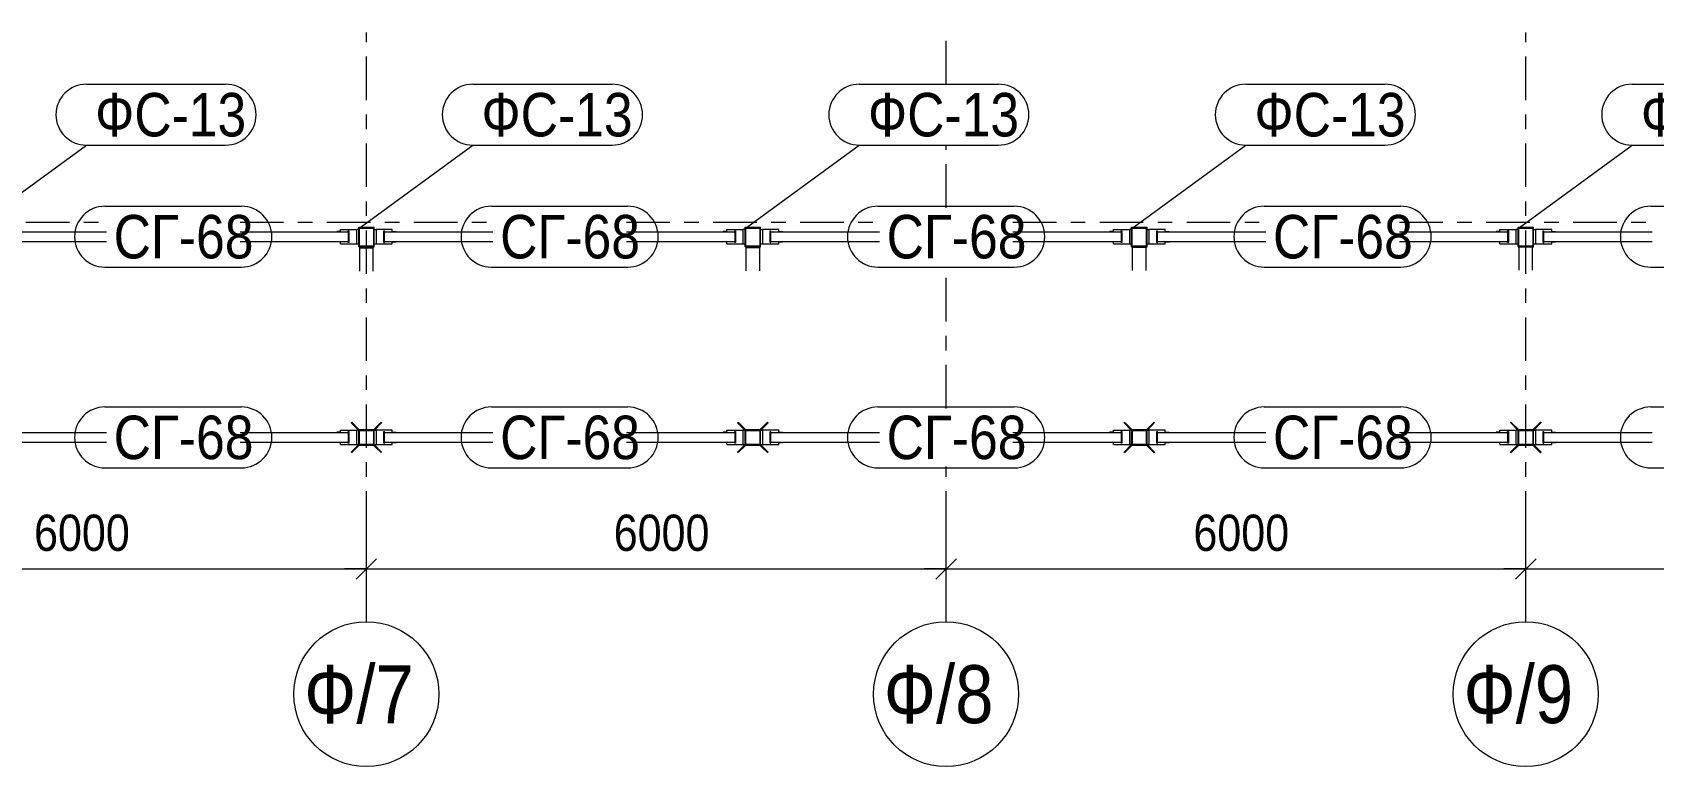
# Model space of a CAD drawing. Header units: millimetres. Extents: x -59 to 782, y -224 to 370.
# Drawn here: x 23.5 to 135.3, y -152.7 to -102 of the extents above; entities that cross this region are included whole.
import ezdxf

# ---------------------------------------------------------------- set-up
doc = ezdxf.new("R2010")
doc.units = ezdxf.units.MM
doc.linetypes.add('XKITLINE00', pattern=[0])
doc.linetypes.add('XKITLINE03', pattern=[6, 3, -1, 1, -1])
for name, color, linetype, lineweight in [('Part', 2, 'Continuous', 0), ('PartMark', 3, 'Continuous', 0), ('S-GRID', 1, 'Continuous', 0), ('Z-DIMENSIONS', 1, 'Continuous', 0)]:
    doc.layers.add(name, color=color, linetype=linetype, lineweight=lineweight)
doc.styles.add('GOST type A', font='ARIAL.TTF')

msp = doc.modelspace()

# ---------------------------------------------------------------- linework, layer by layer
at = {"layer": 'Part', "linetype": 'XKITLINE00', "lineweight": 0}
for p, q in [((21.1, -115.77), (28.57, -115.77)), ((37.79, -115.77), (45.26, -115.77)), ((44.46, -115.77), (44.46, -115.74)), ((44.46, -115.77), (44.46, -115.74)), ((44.73, -115.74), (44.46, -115.74)), ((44.73, -115.74), (44.73, -115.6)), ((44.73, -115.6), (45.85, -115.6)), ((44.73, -115.77), (44.73, -115.74)), ((45.31, -115.7), (45.26, -115.7)), ((45.26, -115.7), (45.26, -116.5)), ((45.26, -115.77), (45.26, -115.7)), ((45.31, -115.7), (45.31, -116.5)), ((45.98, -115.6), (45.85, -115.6)), ((45.85, -116.6), (45.85, -115.6)), ((45.98, -115.46), (45.98, -115.44)), ((45.98, -116.79), (45.98, -115.46)), ((47.05, -115.46), (45.98, -115.46)), ((45.98, -116.6), (45.98, -115.6)), ((46.03, -116.01), (45.98, -116.06)), ((46.03, -116.75), (46.03, -115.51)), ((46.03, -115.51), (47, -115.51)), ((46.58, -115.46), (46.54, -115.51)), ((47, -115.51), (47, -116.75)), ((47.05, -115.46), (47.05, -115.44)), ((47.05, -116.79), (47.05, -115.46)), ((47.05, -115.6), (47.18, -115.6)), ((48.3, -115.6), (47.18, -115.6)), ((47.18, -115.6), (47.18, -116.6)), ((47.71, -116.5), (47.71, -115.7)), ((47.71, -115.7), (47.77, -115.7)), ((47.71, -116.5), (47.71, -115.7)), ((47.77, -116.5), (47.77, -115.7)), ((47.77, -115.77), (55.24, -115.77)), ((48.3, -115.74), (48.3, -115.6)), ((48.3, -115.74), (48.57, -115.74)), ((48.3, -115.77), (48.3, -115.74)), ((48.57, -115.74), (48.57, -115.77)), ((64.45, -115.77), (71.93, -115.77)), ((71.13, -115.77), (71.13, -115.74)), ((71.13, -115.77), (71.13, -115.74)), ((71.39, -115.74), (71.13, -115.74)), ((71.39, -115.74), (71.39, -115.6)), ((71.39, -115.6), (72.51, -115.6)), ((71.39, -115.77), (71.39, -115.74)), ((71.98, -115.7), (71.93, -115.7)), ((71.93, -115.7), (71.93, -116.5)), ((71.93, -115.77), (71.93, -115.7)), ((71.98, -115.7), (71.98, -116.5)), ((72.51, -116.6), (72.51, -115.6)), ((72.65, -115.6), (72.51, -115.6)), ((72.65, -115.46), (72.65, -115.44)), ((72.65, -116.79), (72.65, -115.46)), ((73.71, -115.46), (72.65, -115.46)), ((72.65, -116.6), (72.65, -115.6)), ((72.69, -116.75), (72.69, -115.51)), ((72.69, -115.51), (73.67, -115.51)), ((73.67, -115.51), (73.67, -116.75)), ((73.71, -116.22), (73.67, -116.27)), ((73.71, -115.46), (73.71, -115.44)), ((73.71, -116.79), (73.71, -115.46)), ((73.71, -115.6), (73.85, -115.6)), ((74.97, -115.6), (73.85, -115.6)), ((73.85, -115.6), (73.85, -116.6)), ((74.38, -116.5), (74.38, -115.7)), ((74.38, -115.7), (74.43, -115.7)), ((74.38, -116.5), (74.38, -115.7)), ((74.43, -116.5), (74.43, -115.7)), ((74.43, -115.77), (81.91, -115.77)), ((74.97, -115.74), (74.97, -115.6)), ((74.97, -115.74), (75.23, -115.74)), ((74.97, -115.77), (74.97, -115.74)), ((75.23, -115.74), (75.23, -115.77)), ((91.12, -115.77), (98.59, -115.77)), ((97.79, -115.77), (97.79, -115.74)), ((97.79, -115.77), (97.79, -115.74)), ((98.06, -115.74), (97.79, -115.74)), ((98.06, -115.74), (98.06, -115.6)), ((98.06, -115.6), (99.18, -115.6)), ((98.06, -115.77), (98.06, -115.74)), ((98.65, -115.7), (98.59, -115.7)), ((98.59, -115.7), (98.59, -116.5)), ((98.59, -115.77), (98.59, -115.7)), ((98.65, -115.7), (98.65, -116.5)), ((99.18, -116.6), (99.18, -115.6)), ((99.31, -115.6), (99.18, -115.6)), ((99.31, -115.46), (99.31, -115.44)), ((99.31, -116.79), (99.31, -115.46)), ((100.38, -115.46), (99.31, -115.46)), ((99.31, -116.6), (99.31, -115.6)), ((99.36, -116.22), (99.31, -116.27)), ((99.36, -116.75), (99.36, -115.51)), ((99.36, -115.51), (100.33, -115.51)), ((100.12, -115.46), (100.07, -115.51)), ((100.33, -115.51), (100.33, -116.75)), ((100.38, -115.46), (100.38, -115.44)), ((100.38, -116.79), (100.38, -115.46)), ((100.38, -115.6), (100.51, -115.6)), ((101.63, -115.6), (100.51, -115.6)), ((100.51, -115.6), (100.51, -116.6)), ((101.05, -116.5), (101.05, -115.7)), ((101.05, -115.7), (101.1, -115.7)), ((101.05, -116.5), (101.05, -115.7)), ((101.1, -116.5), (101.1, -115.7)), ((101.1, -115.77), (108.57, -115.77)), ((101.63, -115.74), (101.63, -115.6)), ((101.63, -115.74), (101.9, -115.74)), ((101.63, -115.77), (101.63, -115.74)), ((101.9, -115.74), (101.9, -115.77)), ((117.79, -115.77), (125.26, -115.77)), ((124.46, -115.77), (124.46, -115.74)), ((124.46, -115.77), (124.46, -115.74)), ((124.73, -115.74), (124.46, -115.74)), ((124.73, -115.74), (124.73, -115.6)), ((124.73, -115.6), (125.85, -115.6)), ((124.73, -115.77), (124.73, -115.74)), ((125.31, -115.7), (125.26, -115.7)), ((125.26, -115.7), (125.26, -116.5)), ((125.26, -115.77), (125.26, -115.7)), ((125.31, -115.7), (125.31, -116.5)), ((125.85, -116.6), (125.85, -115.6)), ((125.98, -115.6), (125.85, -115.6)), ((125.98, -115.46), (125.98, -115.44)), ((125.98, -116.79), (125.98, -115.46)), ((127.05, -115.46), (125.98, -115.46)), ((125.98, -116.6), (125.98, -115.6)), ((126.03, -116.75), (126.03, -115.51)), ((126.03, -115.51), (127, -115.51)), ((127, -115.51), (127, -116.75)), ((127.05, -115.46), (127.05, -115.44)), ((127.05, -116.79), (127.05, -115.46)), ((127.05, -115.6), (127.18, -115.6)), ((128.3, -115.6), (127.18, -115.6)), ((127.18, -115.6), (127.18, -116.6)), ((127.71, -116.5), (127.71, -115.7)), ((127.71, -115.7), (127.77, -115.7)), ((127.71, -116.5), (127.71, -115.7)), ((127.77, -116.5), (127.77, -115.7)), ((127.77, -115.77), (135.24, -115.77)), ((128.3, -115.74), (128.3, -115.6)), ((128.3, -115.74), (128.57, -115.74)), ((128.3, -115.77), (128.3, -115.74)), ((128.57, -115.74), (128.57, -115.77)), ((21.1, -116.44), (28.57, -116.44)), ((37.79, -116.44), (45.26, -116.44)), ((44.46, -116.46), (44.46, -116.44)), ((44.46, -116.46), (44.46, -116.44)), ((44.73, -116.46), (44.46, -116.46)), ((44.73, -116.46), (44.73, -116.44)), ((44.73, -116.6), (44.73, -116.46)), ((44.73, -116.6), (45.85, -116.6)), ((45.26, -116.5), (45.26, -116.44)), ((45.31, -116.5), (45.26, -116.5)), ((45.85, -116.6), (45.98, -116.6)), ((45.98, -116.79), (45.98, -116.77)), ((45.98, -116.79), (47.05, -116.79)), ((47, -116.75), (46.03, -116.75)), ((46.05, -116.81), (46.05, -116.79)), ((46.05, -116.85), (46.05, -116.79)), ((46.98, -116.81), (46.05, -116.81)), ((46.05, -116.81), (46.05, -116.87)), ((46.1, -116.87), (46.05, -116.82)), ((46.05, -118.48), (46.05, -116.87)), ((46.05, -116.87), (46.98, -116.87)), ((46.09, -116.81), (46.09, -116.79)), ((46.09, -116.81), (46.93, -116.81)), ((46.93, -116.81), (46.93, -116.79)), ((46.93, -116.81), (46.93, -116.79)), ((46.98, -116.81), (46.98, -116.79)), ((46.98, -116.87), (46.98, -116.81)), ((46.98, -118.48), (46.98, -116.87)), ((47, -116.75), (47, -116.72)), ((47.05, -116.6), (47.18, -116.6)), ((47.18, -116.6), (48.3, -116.6)), ((47.71, -116.5), (47.77, -116.5)), ((47.77, -116.44), (55.24, -116.44)), ((48.3, -116.44), (48.3, -116.46)), ((48.3, -116.6), (48.3, -116.46)), ((48.3, -116.46), (48.57, -116.46)), ((48.57, -116.46), (48.57, -116.44)), ((64.45, -116.44), (71.93, -116.44)), ((71.13, -116.46), (71.13, -116.44)), ((71.13, -116.46), (71.13, -116.44)), ((71.39, -116.46), (71.13, -116.46)), ((71.39, -116.46), (71.39, -116.44)), ((71.39, -116.6), (71.39, -116.46)), ((71.39, -116.6), (72.51, -116.6)), ((71.93, -116.5), (71.93, -116.44)), ((71.98, -116.5), (71.93, -116.5)), ((72.51, -116.6), (72.65, -116.6)), ((72.65, -116.79), (72.65, -116.77)), ((72.65, -116.79), (73.71, -116.79)), ((73.67, -116.75), (72.69, -116.75)), ((72.71, -116.81), (72.71, -116.79)), ((72.71, -116.82), (72.71, -116.79)), ((73.65, -116.81), (72.71, -116.81)), ((72.71, -116.81), (72.71, -116.85)), ((72.71, -118.46), (72.71, -116.85)), ((72.71, -116.85), (73.65, -116.85)), ((72.76, -116.81), (72.76, -116.79)), ((72.76, -116.81), (73.6, -116.81)), ((73.02, -116.85), (72.97, -116.81)), ((73.19, -116.75), (73.14, -116.79)), ((73.6, -116.81), (73.6, -116.79)), ((73.6, -116.81), (73.6, -116.79)), ((73.65, -116.81), (73.65, -116.79)), ((73.65, -116.85), (73.65, -116.81)), ((73.65, -118.46), (73.65, -116.85)), ((73.67, -116.75), (73.67, -116.73)), ((73.71, -116.6), (73.85, -116.6)), ((73.85, -116.6), (74.97, -116.6)), ((74.38, -116.5), (74.43, -116.5)), ((74.43, -116.44), (81.91, -116.44)), ((74.97, -116.44), (74.97, -116.46)), ((74.97, -116.6), (74.97, -116.46)), ((74.97, -116.46), (75.23, -116.46)), ((75.23, -116.46), (75.23, -116.44)), ((91.12, -116.44), (98.59, -116.44)), ((97.79, -116.46), (97.79, -116.44)), ((97.79, -116.46), (97.79, -116.44)), ((98.06, -116.46), (97.79, -116.46)), ((98.06, -116.46), (98.06, -116.44)), ((98.06, -116.6), (98.06, -116.46)), ((98.06, -116.6), (99.18, -116.6)), ((98.59, -116.5), (98.59, -116.44)), ((98.65, -116.5), (98.59, -116.5)), ((99.18, -116.6), (99.31, -116.6)), ((99.31, -116.79), (99.31, -116.77)), ((99.31, -116.79), (100.38, -116.79)), ((100.33, -116.75), (99.36, -116.75)), ((99.38, -116.81), (99.38, -116.79)), ((99.38, -116.8), (99.38, -116.79)), ((100.31, -116.81), (99.38, -116.81)), ((99.38, -116.81), (99.38, -116.83)), ((99.38, -118.44), (99.38, -116.83)), ((99.38, -116.83), (100.31, -116.83)), ((99.43, -116.81), (99.43, -116.79)), ((99.43, -116.81), (100.27, -116.81)), ((100.27, -116.81), (100.27, -116.79)), ((100.27, -116.81), (100.27, -116.79)), ((100.31, -116.81), (100.31, -116.79)), ((100.31, -116.83), (100.31, -116.81)), ((100.31, -118.44), (100.31, -116.83)), ((100.33, -116.75), (100.33, -116.73)), ((100.38, -116.6), (100.51, -116.6)), ((100.51, -116.6), (101.63, -116.6)), ((101.05, -116.5), (101.1, -116.5)), ((101.1, -116.44), (108.57, -116.44)), ((101.63, -116.44), (101.63, -116.46)), ((101.63, -116.6), (101.63, -116.46)), ((101.63, -116.46), (101.9, -116.46)), ((101.9, -116.46), (101.9, -116.44)), ((117.79, -116.44), (125.26, -116.44)), ((124.46, -116.46), (124.46, -116.44)), ((124.46, -116.46), (124.46, -116.44)), ((124.73, -116.46), (124.46, -116.46)), ((124.73, -116.46), (124.73, -116.44)), ((124.73, -116.6), (124.73, -116.46)), ((124.73, -116.6), (125.85, -116.6)), ((125.26, -116.5), (125.26, -116.44)), ((125.31, -116.5), (125.26, -116.5)), ((125.85, -116.6), (125.98, -116.6)), ((125.98, -116.79), (125.98, -116.77)), ((125.98, -116.79), (127.05, -116.79)), ((127, -116.75), (126.03, -116.75)), ((126.05, -116.81), (126.05, -116.79)), ((126.05, -116.81), (126.98, -116.81)), ((126.05, -118.42), (126.05, -116.81)), ((126.09, -116.81), (126.09, -116.79)), ((126.09, -116.81), (126.93, -116.81)), ((126.73, -116.75), (126.68, -116.79)), ((126.93, -116.81), (126.93, -116.79)), ((126.93, -116.81), (126.93, -116.79)), ((126.98, -116.81), (126.98, -116.79)), ((126.98, -118.42), (126.98, -116.81)), ((127.05, -116.43), (127, -116.47)), ((127, -116.75), (127, -116.73)), ((127.05, -116.6), (127.18, -116.6)), ((127.18, -116.6), (128.3, -116.6)), ((127.71, -116.5), (127.77, -116.5)), ((127.77, -116.44), (135.24, -116.44)), ((128.3, -116.44), (128.3, -116.46)), ((128.3, -116.6), (128.3, -116.46)), ((128.3, -116.46), (128.57, -116.46)), ((128.57, -116.46), (128.57, -116.44)), ((21.1, -129.62), (28.57, -129.62)), ((37.79, -129.62), (45.26, -129.62)), ((44.46, -129.62), (44.46, -129.59)), ((44.46, -129.62), (44.46, -129.59)), ((44.73, -129.59), (44.46, -129.59)), ((44.73, -129.59), (44.73, -129.45)), ((44.73, -129.45), (45.85, -129.45)), ((44.73, -129.62), (44.73, -129.59)), ((45.31, -129.55), (45.26, -129.55)), ((45.26, -129.55), (45.26, -130.35)), ((45.26, -129.62), (45.26, -129.55)), ((45.31, -129.55), (45.31, -130.35)), ((45.47, -128.95), (45.51, -128.91)), ((45.82, -129.3), (45.47, -128.95)), ((45.47, -128.95), (45.96, -129.44)), ((45.51, -128.91), (46, -129.4)), ((45.96, -129.44), (45.82, -129.3)), ((45.98, -129.45), (45.85, -129.45)), ((45.85, -130.45), (45.85, -129.45)), ((45.96, -129.44), (46, -129.4)), ((45.96, -129.44), (45.96, -129.44)), ((45.98, -130.49), (45.98, -129.42)), ((47.05, -129.42), (45.98, -129.42)), ((45.98, -130.45), (45.98, -129.45)), ((46.03, -130.43), (46.03, -129.47)), ((46.03, -129.47), (46.99, -129.47)), ((46.99, -129.47), (46.99, -130.43)), ((47.03, -129.4), (47.52, -128.91)), ((47.03, -129.4), (47.17, -129.26)), ((47.05, -129.42), (47.03, -129.4)), ((47.03, -129.4), (47.03, -129.4)), ((47.07, -129.44), (47.03, -129.4)), ((47.05, -130.49), (47.05, -129.42)), ((47.07, -129.44), (47.05, -129.42)), ((47.05, -129.45), (47.18, -129.45)), ((47.07, -129.44), (47.56, -128.95)), ((47.07, -129.44), (47.07, -129.44)), ((47.17, -129.26), (47.52, -128.91)), ((48.3, -129.45), (47.18, -129.45)), ((47.18, -129.45), (47.18, -130.45)), ((47.52, -128.91), (47.56, -128.95)), ((47.71, -130.35), (47.71, -129.55)), ((47.71, -129.55), (47.77, -129.55)), ((47.71, -130.35), (47.71, -129.55)), ((47.77, -130.35), (47.77, -129.55)), ((47.77, -129.62), (55.24, -129.62)), ((48.3, -129.59), (48.3, -129.45)), ((48.3, -129.59), (48.57, -129.59)), ((48.3, -129.62), (48.3, -129.59)), ((48.57, -129.59), (48.57, -129.62)), ((64.45, -129.62), (71.93, -129.62)), ((71.13, -129.62), (71.13, -129.59)), ((71.13, -129.62), (71.13, -129.59)), ((71.39, -129.59), (71.13, -129.59)), ((71.39, -129.59), (71.39, -129.45)), ((71.39, -129.45), (72.51, -129.45)), ((71.39, -129.62), (71.39, -129.59)), ((71.98, -129.55), (71.93, -129.55)), ((71.93, -129.55), (71.93, -130.35)), ((71.93, -129.62), (71.93, -129.55)), ((71.98, -129.55), (71.98, -130.35)), ((72.13, -128.94), (72.17, -128.9)), ((72.49, -129.3), (72.13, -128.94)), ((72.13, -128.94), (72.63, -129.44)), ((72.17, -128.9), (72.67, -129.4)), ((72.63, -129.44), (72.49, -129.3)), ((72.51, -130.45), (72.51, -129.45)), ((72.65, -129.45), (72.51, -129.45)), ((72.63, -129.44), (72.67, -129.4)), ((72.63, -129.44), (72.63, -129.44)), ((72.65, -130.49), (72.65, -129.42)), ((73.71, -129.42), (72.65, -129.42)), ((72.65, -130.45), (72.65, -129.45)), ((72.7, -130.43), (72.7, -129.47)), ((72.7, -129.47), (73.66, -129.47)), ((73.56, -129.47), (73.51, -129.42)), ((73.66, -129.47), (73.66, -130.43)), ((73.71, -129.62), (73.66, -129.57)), ((73.69, -129.4), (74.19, -128.9)), ((73.69, -129.4), (73.83, -129.26)), ((73.71, -129.42), (73.69, -129.4)), ((73.69, -129.4), (73.69, -129.4)), ((73.73, -129.44), (73.69, -129.4)), ((73.71, -130.49), (73.71, -129.42)), ((73.73, -129.44), (73.71, -129.42)), ((73.71, -129.45), (73.85, -129.45)), ((73.73, -129.44), (74.23, -128.94)), ((73.73, -129.44), (73.73, -129.44)), ((73.83, -129.26), (74.19, -128.9)), ((74.97, -129.45), (73.85, -129.45)), ((73.85, -129.45), (73.85, -130.45)), ((74.19, -128.9), (74.23, -128.94)), ((74.38, -130.35), (74.38, -129.55)), ((74.38, -129.55), (74.43, -129.55)), ((74.38, -130.35), (74.38, -129.55)), ((74.43, -130.35), (74.43, -129.55)), ((74.43, -129.62), (81.91, -129.62)), ((74.97, -129.59), (74.97, -129.45)), ((74.97, -129.59), (75.23, -129.59)), ((74.97, -129.62), (74.97, -129.59)), ((75.23, -129.59), (75.23, -129.62)), ((91.12, -129.62), (98.59, -129.62)), ((97.79, -129.62), (97.79, -129.59)), ((97.79, -129.62), (97.79, -129.59)), ((98.06, -129.59), (97.79, -129.59)), ((98.06, -129.59), (98.06, -129.45)), ((98.06, -129.45), (99.18, -129.45)), ((98.06, -129.62), (98.06, -129.59)), ((98.65, -129.55), (98.59, -129.55)), ((98.59, -129.55), (98.59, -130.35)), ((98.59, -129.62), (98.59, -129.55)), ((98.65, -129.55), (98.65, -130.35)), ((98.79, -128.94), (98.83, -128.9)), ((99.16, -129.3), (98.79, -128.94)), ((98.79, -128.94), (99.29, -129.44)), ((98.83, -128.9), (99.33, -129.4)), ((99.29, -129.44), (99.16, -129.3)), ((99.18, -130.45), (99.18, -129.45)), ((99.31, -129.45), (99.18, -129.45)), ((99.29, -129.44), (99.33, -129.4)), ((99.29, -129.44), (99.29, -129.44)), ((99.31, -130.49), (99.31, -129.42)), ((100.38, -129.42), (99.31, -129.42)), ((99.31, -130.45), (99.31, -129.45)), ((99.37, -129.63), (99.31, -129.57)), ((99.37, -130.43), (99.37, -129.47)), ((99.37, -129.47), (100.33, -129.47)), ((100.33, -129.47), (100.33, -130.43)), ((100.36, -129.4), (100.86, -128.9)), ((100.36, -129.4), (100.5, -129.26)), ((100.38, -129.42), (100.36, -129.4)), ((100.36, -129.4), (100.36, -129.4)), ((100.4, -129.44), (100.36, -129.4)), ((100.38, -130.49), (100.38, -129.42)), ((100.4, -129.44), (100.38, -129.42)), ((100.38, -129.45), (100.51, -129.45)), ((100.4, -129.44), (100.9, -128.93)), ((100.4, -129.44), (100.4, -129.44)), ((100.5, -129.26), (100.86, -128.9)), ((101.63, -129.45), (100.51, -129.45)), ((100.51, -129.45), (100.51, -130.45)), ((100.86, -128.9), (100.9, -128.93)), ((101.05, -130.35), (101.05, -129.55)), ((101.05, -129.55), (101.1, -129.55)), ((101.05, -130.35), (101.05, -129.55)), ((101.1, -130.35), (101.1, -129.55)), ((101.1, -129.62), (108.57, -129.62)), ((101.63, -129.59), (101.63, -129.45)), ((101.63, -129.59), (101.9, -129.59)), ((101.63, -129.62), (101.63, -129.59)), ((101.9, -129.59), (101.9, -129.62)), ((117.79, -129.62), (125.26, -129.62)), ((124.46, -129.62), (124.46, -129.59)), ((124.46, -129.62), (124.46, -129.59)), ((124.73, -129.59), (124.46, -129.59)), ((124.73, -129.59), (124.73, -129.45)), ((124.73, -129.45), (125.85, -129.45)), ((124.73, -129.62), (124.73, -129.59)), ((125.31, -129.55), (125.26, -129.55)), ((125.26, -129.55), (125.26, -130.35)), ((125.26, -129.62), (125.26, -129.55)), ((125.31, -129.55), (125.31, -130.35)), ((125.45, -128.93), (125.49, -128.89)), ((125.82, -129.3), (125.45, -128.93)), ((125.45, -128.93), (125.96, -129.44)), ((125.49, -128.89), (126, -129.4)), ((125.64, -129.11), (125.64, -129.04)), ((125.96, -129.44), (125.82, -129.3)), ((125.85, -130.45), (125.85, -129.45)), ((125.98, -129.45), (125.85, -129.45)), ((125.96, -129.44), (126, -129.4)), ((125.96, -129.44), (125.96, -129.44)), ((125.98, -130.49), (125.98, -129.42)), ((127.05, -129.42), (125.98, -129.42)), ((125.98, -130.45), (125.98, -129.45)), ((126.03, -130.43), (126.03, -129.47)), ((126.03, -129.47), (126.99, -129.47)), ((126.99, -129.47), (126.99, -130.43)), ((127.03, -129.4), (127.54, -128.89)), ((127.03, -129.4), (127.17, -129.26)), ((127.05, -129.42), (127.03, -129.4)), ((127.03, -129.4), (127.03, -129.4)), ((127.07, -129.44), (127.03, -129.4)), ((127.05, -130.49), (127.05, -129.42)), ((127.07, -129.44), (127.05, -129.42)), ((127.05, -129.45), (127.18, -129.45)), ((127.07, -129.44), (127.58, -128.93)), ((127.07, -129.44), (127.07, -129.44)), ((127.17, -129.26), (127.54, -128.89)), ((128.3, -129.45), (127.18, -129.45)), ((127.18, -129.45), (127.18, -130.45)), ((127.54, -128.89), (127.58, -128.93)), ((127.71, -130.35), (127.71, -129.55)), ((127.71, -129.55), (127.77, -129.55)), ((127.71, -130.35), (127.71, -129.55)), ((127.77, -130.35), (127.77, -129.55)), ((127.77, -129.62), (135.24, -129.62)), ((128.3, -129.59), (128.3, -129.45)), ((128.3, -129.59), (128.57, -129.59)), ((128.3, -129.62), (128.3, -129.59)), ((128.57, -129.59), (128.57, -129.62)), ((21.1, -130.29), (28.57, -130.29)), ((37.79, -130.29), (45.26, -130.29)), ((44.46, -130.31), (44.46, -130.29)), ((44.46, -130.31), (44.46, -130.29)), ((44.73, -130.31), (44.46, -130.31)), ((44.73, -130.31), (44.73, -130.29)), ((44.73, -130.45), (44.73, -130.31)), ((44.73, -130.45), (45.85, -130.45)), ((45.26, -130.35), (45.26, -130.29)), ((45.31, -130.35), (45.26, -130.35)), ((45.47, -130.96), (45.96, -130.47)), ((45.47, -130.96), (45.82, -130.6)), ((45.51, -130.99), (46, -130.5)), ((45.68, -130.82), (45.61, -130.82)), ((45.82, -130.6), (45.96, -130.47)), ((45.85, -130.45), (45.98, -130.45)), ((45.96, -130.47), (45.96, -130.47)), ((45.96, -130.47), (46, -130.5)), ((46.03, -129.83), (45.98, -129.78)), ((45.98, -130.49), (47.05, -130.49)), ((46.99, -130.43), (46.03, -130.43)), ((46.69, -130.49), (46.63, -130.43)), ((47.07, -130.47), (47.03, -130.5)), ((47.03, -130.5), (47.05, -130.49)), ((47.17, -130.64), (47.03, -130.5)), ((47.03, -130.5), (47.03, -130.5)), ((47.52, -130.99), (47.03, -130.5)), ((47.05, -130.45), (47.18, -130.45)), ((47.05, -130.49), (47.07, -130.47)), ((47.05, -130.52), (47.05, -130.49)), ((47.07, -130.47), (47.07, -130.47)), ((47.56, -130.96), (47.07, -130.47)), ((47.52, -130.99), (47.17, -130.64)), ((47.18, -130.45), (48.3, -130.45)), ((47.71, -130.35), (47.77, -130.35)), ((47.77, -130.29), (55.24, -130.29)), ((48.3, -130.29), (48.3, -130.31)), ((48.3, -130.31), (48.57, -130.31)), ((48.3, -130.45), (48.3, -130.31)), ((48.57, -130.31), (48.57, -130.29)), ((64.45, -130.29), (71.93, -130.29)), ((71.13, -130.31), (71.13, -130.29)), ((71.13, -130.31), (71.13, -130.29)), ((71.39, -130.31), (71.13, -130.31)), ((71.39, -130.31), (71.39, -130.29)), ((71.39, -130.45), (71.39, -130.31)), ((71.39, -130.45), (72.51, -130.45)), ((71.93, -130.35), (71.93, -130.29)), ((71.98, -130.35), (71.93, -130.35)), ((72.13, -130.96), (72.63, -130.47)), ((72.13, -130.96), (72.49, -130.6)), ((72.17, -131), (72.67, -130.5)), ((72.35, -130.82), (72.28, -130.82)), ((72.49, -130.6), (72.63, -130.47)), ((72.51, -130.45), (72.65, -130.45)), ((72.63, -130.47), (72.63, -130.47)), ((72.63, -130.47), (72.67, -130.5)), ((72.65, -130.49), (73.71, -130.49)), ((73.66, -130.43), (72.7, -130.43)), ((73.73, -130.47), (73.69, -130.5)), ((73.69, -130.5), (73.71, -130.49)), ((73.83, -130.64), (73.69, -130.5)), ((73.69, -130.5), (73.69, -130.5)), ((74.19, -131), (73.69, -130.5)), ((73.71, -130.45), (73.85, -130.45)), ((73.71, -130.49), (73.73, -130.47)), ((73.73, -130.47), (73.73, -130.47)), ((74.23, -130.96), (73.73, -130.47)), ((74.19, -131), (73.83, -130.64)), ((73.85, -130.45), (74.97, -130.45)), ((73.99, -130.8), (73.99, -130.73)), ((74.38, -130.35), (74.43, -130.35)), ((74.43, -130.29), (81.91, -130.29)), ((74.97, -130.29), (74.97, -130.31)), ((74.97, -130.45), (74.97, -130.31)), ((74.97, -130.31), (75.23, -130.31)), ((75.23, -130.31), (75.23, -130.29)), ((91.12, -130.29), (98.59, -130.29)), ((97.79, -130.31), (97.79, -130.29)), ((97.79, -130.31), (97.79, -130.29)), ((98.06, -130.31), (97.79, -130.31)), ((98.06, -130.31), (98.06, -130.29)), ((98.06, -130.45), (98.06, -130.31)), ((98.06, -130.45), (99.18, -130.45)), ((98.59, -130.35), (98.59, -130.29)), ((98.65, -130.35), (98.59, -130.35)), ((98.79, -130.97), (99.29, -130.47)), ((98.79, -130.97), (99.16, -130.6)), ((98.83, -131.01), (99.33, -130.5)), ((99.02, -130.81), (98.95, -130.81)), ((99.16, -130.6), (99.29, -130.47)), ((99.18, -130.45), (99.31, -130.45)), ((99.29, -130.47), (99.29, -130.47)), ((99.29, -130.47), (99.33, -130.5)), ((99.31, -130.49), (100.38, -130.49)), ((100.33, -130.43), (99.37, -130.43)), ((100.23, -130.49), (100.17, -130.43)), ((100.4, -130.47), (100.36, -130.5)), ((100.36, -130.5), (100.38, -130.49)), ((100.5, -130.64), (100.36, -130.5)), ((100.36, -130.5), (100.36, -130.5)), ((100.86, -131.01), (100.36, -130.5)), ((100.38, -130.45), (100.51, -130.45)), ((100.38, -130.49), (100.4, -130.47)), ((100.4, -130.47), (100.4, -130.47)), ((100.9, -130.97), (100.4, -130.47)), ((100.86, -131.01), (100.5, -130.64)), ((100.51, -130.45), (101.63, -130.45)), ((101.05, -130.35), (101.1, -130.35)), ((101.1, -130.29), (108.57, -130.29)), ((101.63, -130.29), (101.63, -130.31)), ((101.63, -130.45), (101.63, -130.31)), ((101.63, -130.31), (101.9, -130.31)), ((101.9, -130.31), (101.9, -130.29)), ((117.79, -130.29), (125.26, -130.29)), ((124.46, -130.31), (124.46, -130.29)), ((124.46, -130.31), (124.46, -130.29)), ((124.73, -130.31), (124.46, -130.31)), ((124.73, -130.31), (124.73, -130.29)), ((124.73, -130.45), (124.73, -130.31)), ((124.73, -130.45), (125.85, -130.45)), ((125.26, -130.35), (125.26, -130.29)), ((125.31, -130.35), (125.26, -130.35)), ((125.45, -130.98), (125.96, -130.47)), ((125.45, -130.98), (125.82, -130.6)), ((125.49, -131.01), (126, -130.5)), ((125.69, -130.81), (125.62, -130.81)), ((125.82, -130.6), (125.96, -130.47)), ((125.85, -130.45), (125.98, -130.45)), ((125.96, -130.47), (125.96, -130.47)), ((125.96, -130.47), (126, -130.5)), ((125.98, -130.49), (127.05, -130.49)), ((126.99, -130.43), (126.03, -130.43)), ((127.07, -130.47), (127.03, -130.5)), ((127.03, -130.5), (127.05, -130.49)), ((127.17, -130.64), (127.03, -130.5)), ((127.03, -130.5), (127.03, -130.5)), ((127.54, -131.02), (127.03, -130.5)), ((127.05, -130.45), (127.18, -130.45)), ((127.05, -130.49), (127.07, -130.47)), ((127.07, -130.47), (127.07, -130.47)), ((127.58, -130.98), (127.07, -130.47)), ((127.54, -131.02), (127.17, -130.64)), ((127.18, -130.45), (128.3, -130.45)), ((127.71, -130.35), (127.77, -130.35)), ((127.77, -130.29), (135.24, -130.29)), ((128.3, -130.29), (128.3, -130.31)), ((128.3, -130.45), (128.3, -130.31)), ((128.3, -130.31), (128.57, -130.31)), ((128.57, -130.31), (128.57, -130.29)), ((45.51, -130.99), (45.47, -130.96)), ((47.56, -130.96), (47.52, -130.99)), ((72.17, -131), (72.13, -130.96)), ((74.23, -130.96), (74.19, -131)), ((98.83, -131.01), (98.79, -130.97)), ((100.9, -130.97), (100.86, -131.01)), ((125.49, -131.01), (125.45, -130.98)), ((127.58, -130.98), (127.54, -131.02))]:
    msp.add_line(p, q, dxfattribs=at)
at = {"layer": 'PartMark', "linetype": 'XKITLINE00', "lineweight": 0}
for p, q in [((27.19, -105.58), (36.8, -105.58)), ((53.85, -105.58), (63.47, -105.58)), ((80.52, -105.58), (90.13, -105.58)), ((107.19, -105.58), (116.8, -105.58)), ((133.85, -105.58), (143.47, -105.58)), ((19.41, -115.46), (27.19, -109.78)), ((27.19, -109.78), (36.8, -109.78)), ((46.08, -115.46), (53.85, -109.78)), ((53.85, -109.78), (63.47, -109.78)), ((72.74, -115.46), (80.52, -109.78)), ((80.52, -109.78), (90.13, -109.78)), ((99.41, -115.46), (107.19, -109.78)), ((107.19, -109.78), (116.8, -109.78)), ((126.08, -115.46), (133.85, -109.78)), ((133.85, -109.78), (143.47, -109.78)), ((28.47, -114), (37.89, -114)), ((55.14, -114), (64.55, -114)), ((81.81, -114), (91.22, -114)), ((108.47, -114), (117.89, -114)), ((135.14, -114), (144.55, -114)), ((28.47, -118.2), (37.89, -118.2)), ((55.14, -118.2), (64.55, -118.2)), ((81.81, -118.2), (91.22, -118.2)), ((108.47, -118.2), (117.89, -118.2)), ((135.14, -118.2), (144.55, -118.2)), ((28.47, -127.85), (37.89, -127.85)), ((55.14, -127.85), (64.55, -127.85)), ((81.81, -127.85), (91.22, -127.85)), ((108.47, -127.85), (117.89, -127.85)), ((135.14, -127.85), (144.55, -127.85)), ((28.47, -132.05), (37.89, -132.05)), ((55.14, -132.05), (64.55, -132.05)), ((81.81, -132.05), (91.22, -132.05)), ((108.47, -132.05), (117.89, -132.05)), ((135.14, -132.05), (144.55, -132.05))]:
    msp.add_line(p, q, dxfattribs=at)
for centre, start, end in [((27.19, -107.68), 90, 270), ((36.8, -107.68), 270, 90), ((53.85, -107.68), 90, 270), ((63.47, -107.68), 270, 90), ((80.52, -107.68), 90, 270), ((90.13, -107.68), 270, 90), ((107.19, -107.68), 90, 270), ((116.8, -107.68), 270, 90), ((133.85, -107.68), 90, 270), ((28.47, -116.1), 90, 270), ((37.89, -116.1), 270, 90), ((55.14, -116.1), 90, 270), ((64.55, -116.1), 270, 90), ((81.81, -116.1), 90, 270), ((91.22, -116.1), 270, 90), ((108.47, -116.1), 90, 270), ((117.89, -116.1), 270, 90), ((135.14, -116.1), 90, 270), ((28.47, -129.95), 90, 270), ((37.89, -129.95), 270, 90), ((55.14, -129.95), 90, 270), ((64.55, -129.95), 270, 90), ((81.81, -129.95), 90, 270), ((91.22, -129.95), 270, 90), ((108.47, -129.95), 90, 270), ((117.89, -129.95), 270, 90), ((135.14, -129.95), 90, 270)]:
    msp.add_arc(centre, 2.1, start, end, dxfattribs=at)
at = {"layer": 'S-GRID', "linetype": 'XKITLINE03', "lineweight": 0}
for p, q in [((46.51, -142.67), (46.51, -102)), ((86.51, -105.58), (86.51, -102)), ((126.51, -142.67), (126.51, -102)), ((86.51, -114.1), (86.51, -109.78)), ((11.02, -115.09), (28.57, -115.09)), ((37.79, -115.09), (55.24, -115.09)), ((64.45, -115.09), (81.91, -115.09)), ((91.12, -115.09), (108.57, -115.09)), ((117.79, -115.09), (135.24, -115.09)), ((86.51, -127.95), (86.51, -118.1)), ((86.51, -142.67), (86.51, -131.95))]:
    msp.add_line(p, q, dxfattribs=at)
at = {"layer": 'S-GRID', "linetype": 'XKITLINE00', "lineweight": 0}
for centre in [(46.51, -147.67), (86.51, -147.67), (126.51, -147.67)]:
    msp.add_circle(centre, 5, dxfattribs=at)
at = {"layer": 'Z-DIMENSIONS', "linetype": 'XKITLINE00', "lineweight": 0}
for p, q in [((46.51, -141.67), (46.51, -136.53)), ((46.51, -141.67), (46.51, -136.53)), ((86.51, -141.67), (86.51, -136.53)), ((86.51, -141.67), (86.51, -136.53)), ((126.51, -141.67), (126.51, -136.53)), ((126.51, -141.67), (126.51, -136.53)), ((47.22, -138.33), (45.81, -139.74)), ((47.22, -138.33), (45.81, -139.74)), ((87.22, -138.33), (85.81, -139.74)), ((87.22, -138.33), (85.81, -139.74)), ((127.22, -138.33), (125.81, -139.74)), ((127.22, -138.33), (125.81, -139.74)), ((6.51, -139.03), (46.51, -139.03)), ((46.51, -139.03), (45.01, -139.03)), ((46.51, -139.03), (48.01, -139.03)), ((46.51, -139.03), (86.51, -139.03)), ((86.51, -139.03), (85.01, -139.03)), ((86.51, -139.03), (88.01, -139.03)), ((86.51, -139.03), (126.51, -139.03)), ((126.51, -139.03), (125.01, -139.03)), ((126.51, -139.03), (128.01, -139.03)), ((126.51, -139.03), (166.51, -139.03))]:
    msp.add_line(p, q, dxfattribs=at)
at = {"layer": 'Z-DIMENSIONS'}
for p in [(46.51, -139.03), (46.51, -139.03), (86.51, -139.03), (86.51, -139.03), (126.51, -139.03), (126.51, -139.03)]:
    msp.add_point(p, dxfattribs=at)

# ---------------------------------------------------------------- texts
at = {"layer": 'PartMark', "style": 'GOST type A', "width": 0.85}
for s, p in [('ФС-13', (27.79, -109.18)), ('ФС-13', (54.45, -109.18)), ('ФС-13', (81.12, -109.18)), ('ФС-13', (107.79, -109.18)), ('ФС-13', (134.45, -109.18)), ('СГ-68', (29.07, -117.6)), ('СГ-68', (55.74, -117.6)), ('СГ-68', (82.41, -117.6)), ('СГ-68', (109.07, -117.6)), ('СГ-68', (29.07, -131.45)), ('СГ-68', (55.74, -131.45)), ('СГ-68', (82.41, -131.45)), ('СГ-68', (109.07, -131.45))]:
    msp.add_text(s, height=3, dxfattribs=at).set_placement(p)
at = {"layer": 'S-GRID', "style": 'GOST type A', "width": 0.85}
for s, p in [('Ф/7', (42.21, -149.67)), ('Ф/8', (82.21, -149.67)), ('Ф/9', (122.21, -149.67))]:
    msp.add_text(s, height=4, dxfattribs=at).set_placement(p)
at = {"layer": 'Z-DIMENSIONS', "style": 'GOST type A', "width": 0.85}
for p in [(23.58, -137.78), (63.58, -137.78), (103.58, -137.78)]:
    msp.add_text('6000', height=2.5, dxfattribs=at).set_placement(p)

doc.saveas('drawing.dxf')
